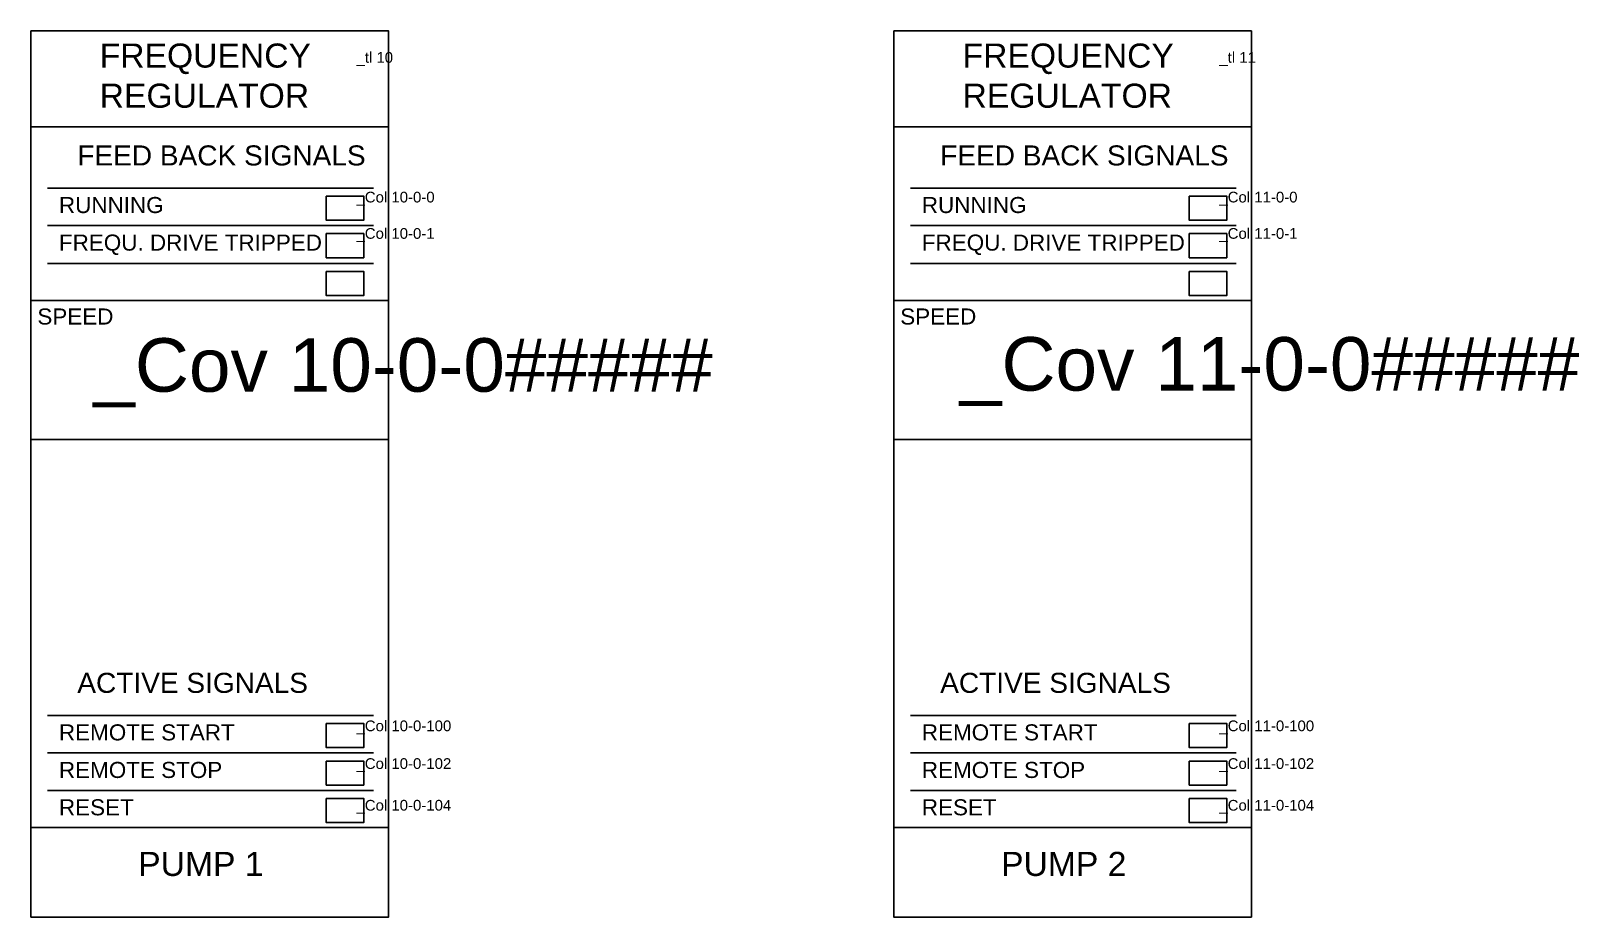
# Model space of a CAD drawing. Extents: x 154665 to 183579, y 110365 to 126923.
import ezdxf

# ---------------------------------------------------------------- set-up
doc = ezdxf.new("R2010")
doc.units = 0
doc.header["$MEASUREMENT"] = 0
doc.layers.get('0').update_dxf_attribs({"linetype": 'CONTINUOUS'})
doc.layers.add('Bilge', color=50, linetype='CONTINUOUS', plot=False)
doc.layers.add('Omriss tanker', color=20, linetype='CONTINUOUS')
doc.layers.add('Suction PS', color=131, linetype='CONTINUOUS')
doc.styles.add('ARIAL', font='ARIAL.TTF', dxfattribs={"height": 12})

msp = doc.modelspace()

# ---------------------------------------------------------------- linework, layer by layer
at = {"layer": 'Omriss tanker'}
for points in [[(154665, 126923), (161344, 126923), (161344, 110365), (154665, 110365)], [(170781, 126923), (177460, 126923), (177460, 110365), (170781, 110365)]]:
    msp.add_lwpolyline(points, close=True, dxfattribs=at)
for points in [[(154665, 125133), (161344, 125133)], [(170781, 125133), (177460, 125133)], [(154977, 123988), (161062, 123988)], [(171093, 123988), (177177, 123988)], [(154977, 123286), (161062, 123286)], [(171093, 123286), (177177, 123286)], [(154977, 122580), (161062, 122580)], [(171093, 122580), (177177, 122580)], [(154665, 121883), (161344, 121883)], [(170781, 121883), (177460, 121883)], [(154665, 119290), (161344, 119290)], [(170781, 119290), (177460, 119290)], [(154977, 114133), (161062, 114133)], [(171093, 114133), (177177, 114133)], [(154977, 113431), (161062, 113431)], [(171093, 113431), (177177, 113431)], [(154977, 112733), (161062, 112733)], [(171093, 112733), (177177, 112733)], [(154665, 112036), (161344, 112036)], [(170781, 112036), (177460, 112036)]]:
    msp.add_lwpolyline(points, dxfattribs=at)
at = {"layer": 'Suction PS', "linetype": 'Continuous'}
for points in [[(160182, 123837), (160882, 123837), (160882, 123386), (160182, 123386)], [(176298, 123837), (176998, 123837), (176998, 123386), (176298, 123386)], [(160182, 123135), (160882, 123135), (160882, 122685), (160182, 122685)], [(176298, 123135), (176998, 123135), (176998, 122685), (176298, 122685)], [(160182, 122430), (160882, 122430), (160882, 121979), (160182, 121979)], [(176298, 122430), (176998, 122430), (176998, 121979), (176298, 121979)], [(160182, 113982), (160882, 113982), (160882, 113532), (160182, 113532)], [(176298, 113982), (176998, 113982), (176998, 113532), (176298, 113532)], [(160182, 113281), (160882, 113281), (160882, 112830), (160182, 112830)], [(176298, 113281), (176998, 113281), (176998, 112830), (176298, 112830)], [(160182, 112583), (160882, 112583), (160882, 112132), (160182, 112132)], [(176298, 112583), (176998, 112583), (176998, 112132), (176298, 112132)]]:
    msp.add_lwpolyline(points, close=True, dxfattribs=at)

# ---------------------------------------------------------------- texts
at = {"attachment_point": 1, "style": 'ARIAL'}
for s, insert, char_height, width in [('FREQUENCY \\PREGULATOR', (155949, 126688), 450, 6754.56), ('FREQUENCY \\PREGULATOR', (172065, 126688), 450, 6754.56), ('FEED BACK SIGNALS', (155531, 124784), 375, 6754.56), ('FEED BACK SIGNALS', (171647, 124784), 375, 6754.56), ('RUNNING', (155188, 123820), 300, 4112.35), ('RUNNING', (171304, 123820), 300, 4112.35), ('FREQU. DRIVE TRIPPED', (155188, 123118), 300, 5404.7), ('FREQU. DRIVE TRIPPED', (171304, 123118), 300, 5404.7), ('SPEED', (154785, 121737), 300, 3482.82), ('SPEED', (170901, 121737), 300, 3482.82), ('ACTIVE SIGNALS', (155531, 114929), 375, 6754.56), ('ACTIVE SIGNALS', (171647, 114929), 375, 6754.56), ('REMOTE START ', (155188, 113966), 300, 4503.75), ('REMOTE START ', (171304, 113966), 300, 4503.75), ('REMOTE STOP ', (155188, 113264), 300, 5404.7), ('REMOTE STOP ', (171304, 113264), 300, 5404.7), ('RESET', (155188, 112566), 300, 5404.7), ('RESET', (171304, 112566), 300, 5404.7), ('PUMP 1', (156669, 111583), 450, 6754.56), ('PUMP 2', (172785, 111583), 450, 6754.56)]:
    msp.add_mtext(s, dxfattribs=dict(at, insert=insert, char_height=char_height, width=width))
at = {"layer": 'Bilge', "color": 0, "linetype": 'Continuous', "style": 'ARIAL'}
for s, p in [('_tl 10', (160745, 126328)), ('_tl 11', (176861, 126328)), ('_Col 10-0-0', (160745, 123718)), ('_Col 11-0-0', (176861, 123718)), ('_Col 10-0-1', (160745, 123039)), ('_Col 11-0-1', (176861, 123039)), ('_Col 10-0-100', (160745, 113838)), ('_Col 11-0-100', (176861, 113838)), ('_Col 10-0-102', (160745, 113133)), ('_Col 11-0-102', (176861, 113133)), ('_Col 10-0-104', (160745, 112354)), ('_Col 11-0-104', (176861, 112354))]:
    msp.add_text(s, height=200, dxfattribs=at).set_placement(p)
at = {"layer": 'Omriss tanker', "linetype": 'Continuous', "char_height": 1000, "attachment_point": 1, "style": 'ARIAL'}
for s, insert in [('{\\C7;_Cov 10-0-0#####}', (155830, 121181)), ('{\\C7;_Cov 11-0-0#####}', (172015, 121202))]:
    msp.add_mtext_dynamic_manual_height_columns(s, width=11990.87, gutter_width=60, heights=[0], dxfattribs=dict(at, insert=insert))

doc.saveas('drawing.dxf')
